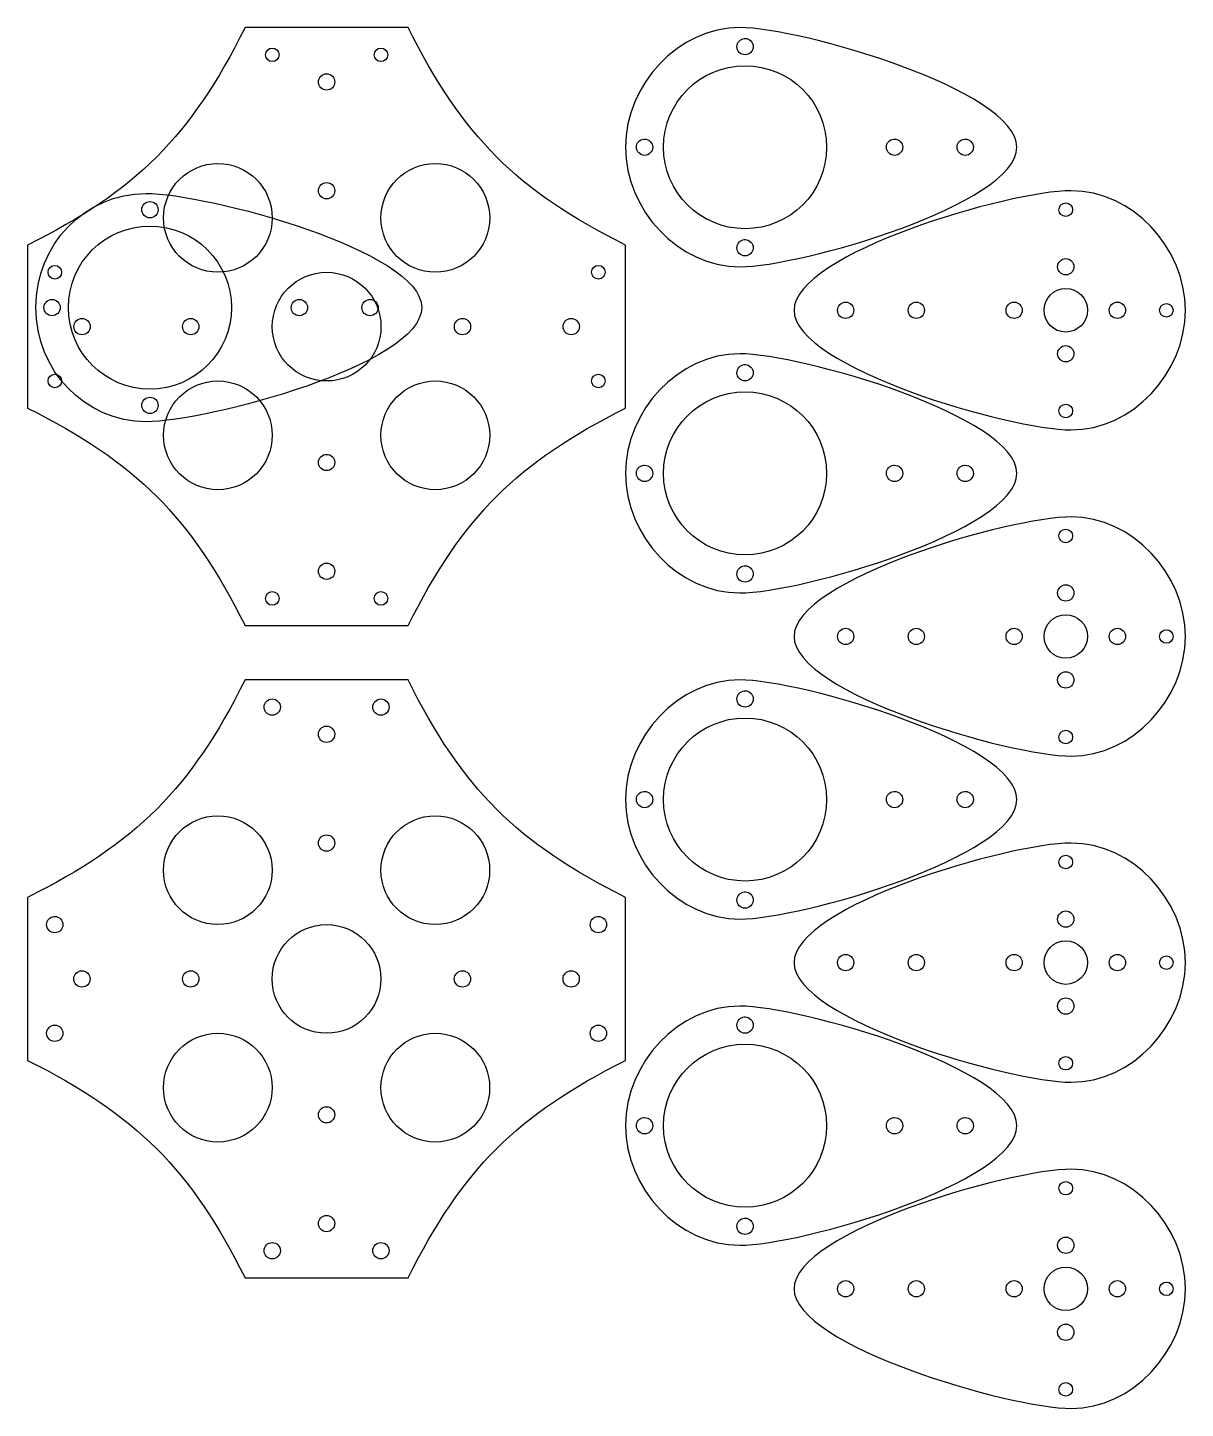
# Model space of a CAD drawing. Extents: x 10 to 223, y 96 to 350.
import ezdxf

# ---------------------------------------------------------------- set-up
doc = ezdxf.new("R2010")
doc.units = 0
doc.layers.add('Cut', color=7, linetype='CONTINUOUS')
doc.layers.add('Templates', color=7, linetype='CONTINUOUS')

msp = doc.modelspace()

# ---------------------------------------------------------------- linework, layer by layer
at = {"layer": 'Cut', "color": 7}
for points in [[(80.003749, 349.999991), (49.999999, 349.999991), (49.999999, 349.999991)], [(140.999097, 349.999991), (140.999097, 349.999991)], [(141.845764, 347.997963), (141.845764, 347.997963)], [(55.000624, 346.24288), (55.000624, 346.24288)], [(75.003124, 346.24288), (75.003124, 346.24288)], [(141.995694, 342.997353), (141.995694, 342.997353)], [(65.001874, 341.498047), (65.001874, 341.498047)], [(123.351389, 329.494797), (123.351389, 329.494797)], [(169.344792, 329.494797), (169.344792, 329.494797)], [(182.344653, 329.494797), (182.344653, 329.494797)], [(45.008193, 324.996851), (45.008193, 324.996851)], [(85.004374, 324.996851), (85.004374, 324.996851)], [(65.001874, 321.495545), (65.001874, 321.495545)], [(201.006597, 317.738464), (201.006597, 317.738464)], [(202.003194, 319.996241), (202.003194, 319.996241)], [(10.003818, 309.99499), (10.003818, 280.000045)], [(119.999929, 280.000045), (119.999929, 309.99499)], [(141.845764, 311.000408), (141.845764, 311.000408)], [(200.997792, 307.499075), (200.997792, 307.499075)], [(15.004443, 306.246712), (15.004443, 306.246712)], [(65.001874, 304.994351), (65.001874, 304.994351)], [(115.008124, 306.246712), (115.008124, 306.246712)], [(200.997792, 302.004575), (200.997792, 302.004575)], [(160.498903, 299.499853), (160.498903, 299.499853)], [(173.498764, 299.499853), (173.498764, 299.499853)], [(191.49925, 299.499853), (191.49925, 299.499853)], [(210.496334, 299.499853), (210.496334, 299.499853)], [(219.509806, 299.235269), (219.509806, 299.235269)], [(20.005068, 296.501212), (20.005068, 296.501212)], [(40.007568, 296.501212), (40.007568, 296.501212)], [(90.004999, 296.501212), (90.004999, 296.501212)], [(110.007499, 296.501212), (110.007499, 296.501212)], [(140.999097, 289.999991), (140.999097, 289.999991)], [(200.997792, 291.500631), (200.997792, 291.500631)], [(141.845764, 287.997963), (141.845764, 287.997963)], [(15.004443, 286.244212), (15.004443, 286.244212)], [(45.008193, 285.000656), (45.008193, 285.000656)], [(85.004374, 285.000656), (85.004374, 285.000656)], [(115.008124, 286.244212), (115.008124, 286.244212)], [(141.995694, 282.997352), (141.995694, 282.997352)], [(201.006597, 280.732075), (201.006597, 280.732075)], [(65.001874, 271.498102), (65.001874, 271.498102)], [(123.351389, 269.494797), (123.351389, 269.494797)], [(169.344792, 269.494797), (169.344792, 269.494797)], [(182.344653, 269.494797), (182.344653, 269.494797)], [(202.003194, 259.996241), (202.003194, 259.996241)], [(201.006597, 257.738464), (201.006597, 257.738464)], [(65.001874, 251.495602), (65.001874, 251.495602)], [(141.845764, 251.000408), (141.845764, 251.000408)], [(200.997792, 247.499074), (200.997792, 247.499074)], [(55.000624, 246.248047), (55.000624, 246.248047)], [(75.003124, 246.248047), (75.003124, 246.248047)], [(200.997792, 242.004575), (200.997792, 242.004575)], [(49.999999, 239.995047), (80.003749, 239.995047)], [(160.498903, 239.499852), (160.498903, 239.499852)], [(173.498764, 239.499852), (173.498764, 239.499852)], [(191.49925, 239.499852), (191.49925, 239.499852)], [(210.496334, 239.499852), (210.496334, 239.499852)], [(219.509806, 239.235269), (219.509806, 239.235269)], [(200.997792, 231.50063), (200.997792, 231.50063)], [(79.995, 229.999992), (50.000069, 229.999992), (50.000069, 229.999992)], [(140.999097, 229.999992), (140.999097, 229.999992)], [(54.991875, 226.498658), (54.991875, 226.498658)], [(74.994375, 226.498658), (74.994375, 226.498658)], [(141.845764, 227.997964), (141.845764, 227.997964)], [(64.993125, 221.498047), (64.993125, 221.498047)], [(141.995694, 222.997353), (141.995694, 222.997353)], [(201.006597, 220.732075), (201.006597, 220.732075)], [(123.351389, 209.494797), (123.351389, 209.494797)], [(169.344792, 209.494797), (169.344792, 209.494797)], [(182.344653, 209.494797), (182.344653, 209.494797)], [(44.999444, 204.996852), (44.999444, 204.996852)], [(84.995625, 204.996852), (84.995625, 204.996852)], [(64.993125, 201.495547), (64.993125, 201.495547)], [(202.003194, 199.996242), (202.003194, 199.996242)], [(201.006597, 197.738464), (201.006597, 197.738464)], [(141.845764, 191.000408), (141.845764, 191.000408)], [(9.995069, 189.994992), (9.995069, 160.000047)], [(120, 160.000047), (120, 189.994992)], [(14.845764, 186.493658), (14.845764, 186.493658)], [(114.840625, 186.493658), (114.840625, 186.493658)], [(200.997792, 187.499075), (200.997792, 187.499075)], [(64.993125, 184.994352), (64.993125, 184.994352)], [(200.997792, 182.004575), (200.997792, 182.004575)], [(160.498903, 179.499853), (160.498903, 179.499853)], [(173.498764, 179.499853), (173.498764, 179.499853)], [(191.49925, 179.499853), (191.49925, 179.499853)], [(210.496334, 179.499853), (210.496334, 179.499853)], [(219.509806, 179.235269), (219.509806, 179.235269)], [(19.996319, 176.501213), (19.996319, 176.501213)], [(39.998819, 176.501213), (39.998819, 176.501213)], [(89.99625, 176.501213), (89.99625, 176.501213)], [(109.99875, 176.501213), (109.99875, 176.501213)], [(200.997792, 171.500631), (200.997792, 171.500631)], [(140.999097, 169.99999), (140.999097, 169.99999)], [(141.845764, 167.997962), (141.845764, 167.997962)], [(14.995694, 166.499992), (14.995694, 166.499992)], [(114.999375, 166.499992), (114.999375, 166.499992)], [(44.999444, 165.000658), (44.999444, 165.000658)], [(84.995625, 165.000658), (84.995625, 165.000658)], [(141.995694, 162.997351), (141.995694, 162.997351)], [(201.006597, 160.732075), (201.006597, 160.732075)], [(64.993125, 151.498102), (64.993125, 151.498102)], [(123.351389, 149.494796), (123.351389, 149.494796)], [(169.344792, 149.494796), (169.344792, 149.494796)], [(182.344653, 149.494796), (182.344653, 149.494796)], [(202.003194, 139.99624), (202.003194, 139.99624)], [(201.006597, 137.738462), (201.006597, 137.738462)], [(64.993125, 131.495602), (64.993125, 131.495602)], [(141.845764, 131.000407), (141.845764, 131.000407)], [(200.997792, 127.499073), (200.997792, 127.499073)], [(54.991875, 126.494992), (54.991875, 126.494992)], [(74.994375, 126.494992), (74.994375, 126.494992)], [(200.997792, 122.004574), (200.997792, 122.004574)], [(50.000069, 119.995047), (79.995, 119.995047)], [(160.498903, 119.499851), (160.498903, 119.499851)], [(173.498764, 119.499851), (173.498764, 119.499851)], [(191.49925, 119.499851), (191.49925, 119.499851)], [(210.496334, 119.499851), (210.496334, 119.499851)], [(219.509806, 119.235268), (219.509806, 119.235268)], [(200.997792, 111.500629), (200.997792, 111.500629)], [(201.006597, 100.732074), (201.006597, 100.732074)]]:
    msp.add_lwpolyline(points, dxfattribs=at)
for points in [[(49.999999, 349.999991), (40.000007, 329.999947), (30.003821, 319.99497), (10.003818, 309.99499)], [(119.999929, 309.99499), (99.999899, 319.994942), (90.003746, 329.999975), (80.003749, 349.999991)], [(140.999097, 349.999991), (129.795572, 349.999991), (120, 339.593075), (120, 327.995463)], [(140.496389, 346.498686), (140.496389, 347.275333), (141.089377, 347.921171), (141.845764, 347.997963)], [(192.001944, 327.995463), (192.001944, 338.495485), (152.202625, 349.999991), (140.999097, 349.999991)], [(141.845764, 347.997963), (141.896189, 348.003043), (141.943918, 347.997963), (141.995694, 347.997963)], [(141.995694, 347.997963), (142.824118, 347.997963), (143.495, 347.327121), (143.495, 346.498686)], [(53.757082, 344.999352), (53.757082, 345.689696), (54.310269, 346.24288), (55.000624, 346.24288)], [(55.000624, 346.24288), (55.690979, 346.24288), (56.252985, 345.689696), (56.252985, 344.999352)], [(73.750763, 344.999352), (73.750763, 345.689696), (74.312769, 346.24288), (75.003124, 346.24288)], [(75.003124, 346.24288), (75.693479, 346.24288), (76.255485, 345.689696), (76.255485, 344.999352)], [(141.995694, 344.999352), (141.167265, 344.999352), (140.496389, 345.670251), (140.496389, 346.498686)], [(143.495, 346.498686), (143.495, 345.670251), (142.824118, 344.999352), (141.995694, 344.999352)], [(55.000624, 343.746991), (54.310269, 343.746991), (53.757082, 344.309009), (53.757082, 344.999352)], [(56.252985, 344.999352), (56.252985, 344.309009), (55.690979, 343.746991), (55.000624, 343.746991)], [(75.003124, 343.746991), (74.312769, 343.746991), (73.750763, 344.309009), (73.750763, 344.999352)], [(76.255485, 344.999352), (76.255485, 344.309009), (75.693479, 343.746991), (75.003124, 343.746991)], [(126.993819, 327.995463), (126.993819, 336.279673), (133.711422, 342.997353), (141.995694, 342.997353)], [(141.995694, 342.997353), (150.279967, 342.997353), (156.997569, 336.279673), (156.997569, 327.995463)], [(63.502568, 339.998713), (63.502568, 340.827148), (64.173447, 341.498047), (65.001874, 341.498047)], [(65.001874, 341.498047), (65.8303, 341.498047), (66.501179, 340.827148), (66.501179, 339.998713)], [(65.001874, 338.499436), (64.173447, 338.499436), (63.502568, 339.170306), (63.502568, 339.998713)], [(66.501179, 339.998713), (66.501179, 339.170306), (65.8303, 338.499436), (65.001874, 338.499436)], [(120, 327.995463), (120, 316.396469), (129.795572, 305.999797), (140.999097, 305.999797)], [(122.002014, 327.995463), (122.002014, 328.772139), (122.595002, 329.417976), (123.351389, 329.494797)], [(123.501319, 326.496186), (122.67289, 326.496186), (122.002014, 327.167057), (122.002014, 327.995463)], [(123.351389, 329.494797), (123.401814, 329.499877), (123.449543, 329.494797), (123.501319, 329.494797)], [(123.501319, 329.494797), (124.329743, 329.494797), (125.000625, 328.823927), (125.000625, 327.995463)], [(125.000625, 327.995463), (125.000625, 327.167057), (124.329743, 326.496186), (123.501319, 326.496186)], [(141.995694, 313.002408), (133.711422, 313.002408), (126.993819, 319.711169), (126.993819, 327.995463)], [(140.999097, 305.999797), (152.202625, 305.999797), (192.001944, 317.49547), (192.001944, 327.995463)], [(156.997569, 327.995463), (156.997569, 319.711169), (150.279967, 313.002408), (141.995694, 313.002408)], [(167.995417, 327.995463), (167.995417, 328.772111), (168.588408, 329.417976), (169.344792, 329.494797)], [(169.494722, 326.496186), (168.666296, 326.496186), (167.995417, 327.167057), (167.995417, 327.995463)], [(169.344792, 329.494797), (169.395216, 329.499877), (169.442946, 329.494797), (169.494722, 329.494797)], [(169.494722, 329.494797), (170.323152, 329.494797), (170.994028, 328.823899), (170.994028, 327.995463)], [(170.994028, 327.995463), (170.994028, 327.167057), (170.323152, 326.496186), (169.494722, 326.496186)], [(180.995278, 327.995463), (180.995278, 328.772111), (181.588269, 329.417976), (182.344653, 329.494797)], [(182.494583, 326.496186), (181.666157, 326.496186), (180.995278, 327.167057), (180.995278, 327.995463)], [(182.344653, 329.494797), (182.395077, 329.499877), (182.442807, 329.494797), (182.494583, 329.494797)], [(182.494583, 329.494797), (183.323013, 329.494797), (183.993889, 328.823899), (183.993889, 327.995463)], [(183.993889, 327.995463), (183.993889, 327.167057), (183.323013, 326.496186), (182.494583, 326.496186)], [(35.006943, 314.995601), (35.006943, 320.518436), (39.485347, 324.996851), (45.008193, 324.996851)], [(45.008193, 324.996851), (50.531039, 324.996851), (55.000624, 320.518436), (55.000624, 314.995601)], [(75.003124, 314.995601), (75.003124, 320.518436), (79.481528, 324.996851), (85.004374, 324.996851)], [(85.004374, 324.996851), (90.52722, 324.996851), (95.005624, 320.518436), (95.005624, 314.995601)], [(63.502568, 319.996212), (63.502568, 320.824647), (64.173447, 321.495545), (65.001874, 321.495545)], [(65.001874, 321.495545), (65.8303, 321.495545), (66.501179, 320.824647), (66.501179, 319.996212)], [(65.001874, 318.496934), (64.173447, 318.496934), (63.502568, 319.167805), (63.502568, 319.996212)], [(66.501179, 319.996212), (66.501179, 319.167805), (65.8303, 318.496934), (65.001874, 318.496934)], [(202.003194, 319.996241), (190.799666, 319.996241), (151.000347, 308.50054), (151.000347, 298.000547)], [(199.745417, 316.494908), (199.745417, 317.184631), (200.316936, 317.738464), (201.006597, 317.738464)], [(201.006597, 317.738464), (201.696258, 317.738464), (202.250139, 317.184631), (202.250139, 316.494908)], [(223.002292, 298.000547), (223.002292, 309.598131), (213.20672, 319.996241), (202.003194, 319.996241)], [(45.008193, 304.994351), (39.485347, 304.994351), (35.006943, 309.472766), (35.006943, 314.995601)], [(55.000624, 314.995601), (55.000624, 309.472766), (50.531039, 304.994351), (45.008193, 304.994351)], [(85.004374, 304.994351), (79.481528, 304.994351), (75.003124, 309.472766), (75.003124, 314.995601)], [(95.005624, 314.995601), (95.005624, 309.472766), (90.52722, 304.994351), (85.004374, 304.994351)], [(201.006597, 315.25138), (200.316936, 315.25138), (199.745417, 315.805241), (199.745417, 316.494908)], [(202.250139, 316.494908), (202.250139, 315.805241), (201.696258, 315.25138), (201.006597, 315.25138)], [(140.496389, 309.501103), (140.496389, 310.277778), (141.089377, 310.923587), (141.845764, 311.000408)], [(141.845764, 311.000408), (141.896189, 311.005488), (141.943918, 311.000408), (141.995694, 311.000408)], [(141.995694, 311.000408), (142.824118, 311.000408), (143.495, 310.329566), (143.495, 309.501103)], [(141.995694, 308.001797), (141.167265, 308.001797), (140.496389, 308.672696), (140.496389, 309.501103)], [(143.495, 309.501103), (143.495, 308.672696), (142.824118, 308.001797), (141.995694, 308.001797)], [(199.498486, 305.999797), (199.498486, 306.828204), (200.169365, 307.499075), (200.997792, 307.499075)], [(200.997792, 307.499075), (201.826219, 307.499075), (202.497097, 306.828204), (202.497097, 305.999797)], [(13.752082, 304.994351), (13.752082, 305.684695), (14.314087, 306.246712), (15.004443, 306.246712)], [(15.004443, 303.750823), (14.314087, 303.750823), (13.752082, 304.304007), (13.752082, 304.994351)], [(15.004443, 306.246712), (15.694799, 306.246712), (16.256804, 305.684695), (16.256804, 304.994351)], [(16.256804, 304.994351), (16.256804, 304.304007), (15.694799, 303.750823), (15.004443, 303.750823)], [(55.000624, 294.993101), (55.000624, 300.515936), (59.479028, 304.994351), (65.001874, 304.994351)], [(65.001874, 304.994351), (70.52472, 304.994351), (75.003124, 300.515936), (75.003124, 294.993101)], [(113.755763, 304.994351), (113.755763, 305.684695), (114.317769, 306.246712), (115.008124, 306.246712)], [(115.008124, 303.750823), (114.317769, 303.750823), (113.755763, 304.304007), (113.755763, 304.994351)], [(115.008124, 306.246712), (115.698479, 306.246712), (116.251665, 305.684695), (116.251665, 304.994351)], [(116.251665, 304.994351), (116.251665, 304.304007), (115.698479, 303.750823), (115.008124, 303.750823)], [(200.997792, 304.500463), (200.169365, 304.500463), (199.498486, 305.171334), (199.498486, 305.999797)], [(202.497097, 305.999797), (202.497097, 305.171334), (201.826219, 304.500463), (200.997792, 304.500463)], [(196.993764, 298.000547), (196.993764, 300.20967), (198.788652, 302.004575), (200.997792, 302.004575)], [(200.997792, 302.004575), (203.206931, 302.004575), (204.993, 300.20967), (204.993, 298.000547)], [(151.000347, 298.000547), (151.000347, 287.500526), (190.799666, 275.996019), (202.003194, 275.996019)], [(158.999597, 298.000547), (158.999597, 298.828954), (159.670474, 299.499853), (160.498903, 299.499853)], [(160.498903, 296.501241), (159.670474, 296.501241), (158.999597, 297.172112), (158.999597, 298.000547)], [(160.498903, 299.499853), (161.32733, 299.499853), (161.998209, 298.828954), (161.998209, 298.000547)], [(161.998209, 298.000547), (161.998209, 297.172112), (161.32733, 296.501241), (160.498903, 296.501241)], [(171.999459, 298.000547), (171.999459, 298.828954), (172.670335, 299.499853), (173.498764, 299.499853)], [(173.498764, 296.501241), (172.670335, 296.501241), (171.999459, 297.172112), (171.999459, 298.000547)], [(173.498764, 299.499853), (174.327191, 299.499853), (174.99807, 298.828954), (174.99807, 298.000547)], [(174.99807, 298.000547), (174.99807, 297.172112), (174.327191, 296.501241), (173.498764, 296.501241)], [(189.999945, 298.000547), (189.999945, 298.828954), (190.670824, 299.499853), (191.49925, 299.499853)], [(191.49925, 296.501241), (190.670824, 296.501241), (189.999945, 297.172112), (189.999945, 298.000547)], [(191.49925, 299.499853), (192.327677, 299.499853), (192.998556, 298.828954), (192.998556, 298.000547)], [(192.998556, 298.000547), (192.998556, 297.172112), (192.327677, 296.501241), (191.49925, 296.501241)], [(200.997792, 293.996519), (198.788652, 293.996519), (196.993764, 295.79134), (196.993764, 298.000547)], [(204.993, 298.000547), (204.993, 295.79134), (203.206931, 293.996519), (200.997792, 293.996519)], [(202.003194, 275.996019), (213.20672, 275.996019), (223.002292, 286.401524), (223.002292, 298.000547)], [(208.997028, 298.000547), (208.997028, 298.828954), (209.667907, 299.499853), (210.496334, 299.499853)], [(210.496334, 296.501241), (209.667907, 296.501241), (208.997028, 297.172112), (208.997028, 298.000547)], [(210.496334, 299.499853), (211.32476, 299.499853), (211.995639, 298.828954), (211.995639, 298.000547)], [(211.995639, 298.000547), (211.995639, 297.172112), (211.32476, 296.501241), (210.496334, 296.501241)], [(218.248625, 297.991742), (218.248625, 298.68138), (218.820145, 299.235269), (219.509806, 299.235269)], [(219.509806, 296.748186), (218.820145, 296.748186), (218.248625, 297.302019), (218.248625, 297.991742)], [(219.509806, 299.235269), (220.199467, 299.235269), (220.753347, 298.68138), (220.753347, 297.991742)], [(220.753347, 297.991742), (220.753347, 297.302019), (220.199467, 296.748186), (219.509806, 296.748186)], [(18.505763, 294.993101), (18.505763, 295.821536), (19.176641, 296.501212), (20.005068, 296.501212)], [(20.005068, 293.493795), (19.176641, 293.493795), (18.505763, 294.164666), (18.505763, 294.993101)], [(20.005068, 296.501212), (20.833495, 296.501212), (21.504374, 295.821536), (21.504374, 294.993101)], [(21.504374, 294.993101), (21.504374, 294.164666), (20.833495, 293.493795), (20.005068, 293.493795)], [(38.499443, 294.993101), (38.499443, 295.821536), (39.179142, 296.501212), (40.007568, 296.501212)], [(40.007568, 293.493795), (39.179142, 293.493795), (38.499443, 294.164666), (38.499443, 294.993101)], [(40.007568, 296.501212), (40.835995, 296.501212), (41.506874, 295.821536), (41.506874, 294.993101)], [(41.506874, 294.993101), (41.506874, 294.164666), (40.835995, 293.493795), (40.007568, 293.493795)], [(65.001874, 285.000656), (59.479028, 285.000656), (55.000624, 289.470266), (55.000624, 294.993101)], [(75.003124, 294.993101), (75.003124, 289.470266), (70.52472, 285.000656), (65.001874, 285.000656)], [(88.505693, 294.993101), (88.505693, 295.821536), (89.176572, 296.501212), (90.004999, 296.501212)], [(90.004999, 293.493795), (89.176572, 293.493795), (88.505693, 294.164666), (88.505693, 294.993101)], [(90.004999, 296.501212), (90.833425, 296.501212), (91.504304, 295.821536), (91.504304, 294.993101)], [(91.504304, 294.993101), (91.504304, 294.164666), (90.833425, 293.493795), (90.004999, 293.493795)], [(108.508193, 294.993101), (108.508193, 295.821536), (109.179072, 296.501212), (110.007499, 296.501212)], [(110.007499, 293.493795), (109.179072, 293.493795), (108.508193, 294.164666), (108.508193, 294.993101)], [(110.007499, 296.501212), (110.835925, 296.501212), (111.506804, 295.821536), (111.506804, 294.993101)], [(111.506804, 294.993101), (111.506804, 294.164666), (110.835925, 293.493795), (110.007499, 293.493795)], [(140.999097, 289.999991), (129.795572, 289.999991), (120, 279.593075), (120, 267.995463)], [(192.001944, 267.995463), (192.001944, 278.495485), (152.202625, 289.999991), (140.999097, 289.999991)], [(199.498486, 290.001297), (199.498486, 290.82976), (200.169365, 291.500631), (200.997792, 291.500631)], [(200.997792, 288.502019), (200.169365, 288.502019), (199.498486, 289.17289), (199.498486, 290.001297)], [(200.997792, 291.500631), (201.826219, 291.500631), (202.497097, 290.82976), (202.497097, 290.001297)], [(202.497097, 290.001297), (202.497097, 289.17289), (201.826219, 288.502019), (200.997792, 288.502019)], [(140.496389, 286.498686), (140.496389, 287.275333), (141.089377, 287.921171), (141.845764, 287.997963)], [(141.845764, 287.997963), (141.896189, 288.003043), (141.943918, 287.997963), (141.995694, 287.997963)], [(141.995694, 287.997963), (142.824118, 287.997963), (143.495, 287.327121), (143.495, 286.498686)], [(13.752082, 285.000656), (13.752082, 285.691028), (14.314087, 286.244212), (15.004443, 286.244212)], [(15.004443, 283.748323), (14.314087, 283.748323), (13.752082, 284.310312), (13.752082, 285.000656)], [(15.004443, 286.244212), (15.694799, 286.244212), (16.256804, 285.691028), (16.256804, 285.000656)], [(16.256804, 285.000656), (16.256804, 284.310312), (15.694799, 283.748323), (15.004443, 283.748323)], [(35.006943, 274.999436), (35.006943, 280.522269), (39.485347, 285.000656), (45.008193, 285.000656)], [(45.008193, 285.000656), (50.531039, 285.000656), (55.000624, 280.522269), (55.000624, 274.999436)], [(75.003124, 274.999436), (75.003124, 280.522269), (79.481528, 285.000656), (85.004374, 285.000656)], [(85.004374, 285.000656), (90.52722, 285.000656), (95.005624, 280.522269), (95.005624, 274.999436)], [(113.755763, 285.000656), (113.755763, 285.691028), (114.317769, 286.244212), (115.008124, 286.244212)], [(115.008124, 283.748323), (114.317769, 283.748323), (113.755763, 284.310312), (113.755763, 285.000656)], [(115.008124, 286.244212), (115.698479, 286.244212), (116.251665, 285.691028), (116.251665, 285.000656)], [(116.251665, 285.000656), (116.251665, 284.310312), (115.698479, 283.748323), (115.008124, 283.748323)], [(141.995694, 284.999352), (141.167265, 284.999352), (140.496389, 285.670251), (140.496389, 286.498686)], [(143.495, 286.498686), (143.495, 285.670251), (142.824118, 284.999352), (141.995694, 284.999352)], [(126.993819, 267.995463), (126.993819, 276.279673), (133.711422, 282.997352), (141.995694, 282.997352)], [(141.995694, 282.997352), (150.279967, 282.997352), (156.997569, 276.279673), (156.997569, 267.995463)], [(10.003818, 280.000045), (30.003809, 270.000066), (39.999965, 259.995035), (49.999999, 239.995047)], [(80.003749, 239.995047), (90.003729, 259.995063), (99.999924, 270.00001), (119.999929, 280.000045)], [(199.745417, 279.488519), (199.745417, 280.178242), (200.316936, 280.732075), (201.006597, 280.732075)], [(201.006597, 278.244991), (200.316936, 278.244991), (199.745417, 278.798881), (199.745417, 279.488519)], [(201.006597, 280.732075), (201.696258, 280.732075), (202.250139, 280.178242), (202.250139, 279.488519)], [(202.250139, 279.488519), (202.250139, 278.798881), (201.696258, 278.244991), (201.006597, 278.244991)], [(45.008193, 264.998158), (39.485347, 264.998158), (35.006943, 269.476572), (35.006943, 274.999436)], [(55.000624, 274.999436), (55.000624, 269.476572), (50.531039, 264.998158), (45.008193, 264.998158)], [(85.004374, 264.998158), (79.481528, 264.998158), (75.003124, 269.476572), (75.003124, 274.999436)], [(95.005624, 274.999436), (95.005624, 269.476572), (90.52722, 264.998158), (85.004374, 264.998158)], [(63.502568, 269.998796), (63.502568, 270.827232), (64.173447, 271.498102), (65.001874, 271.498102)], [(65.001874, 268.499491), (64.173447, 268.499491), (63.502568, 269.170361), (63.502568, 269.998796)], [(65.001874, 271.498102), (65.8303, 271.498102), (66.501179, 270.827232), (66.501179, 269.998796)], [(66.501179, 269.998796), (66.501179, 269.170361), (65.8303, 268.499491), (65.001874, 268.499491)], [(122.002014, 267.995463), (122.002014, 268.772139), (122.595002, 269.417976), (123.351389, 269.494797)], [(123.351389, 269.494797), (123.401814, 269.499877), (123.449543, 269.494797), (123.501319, 269.494797)], [(123.501319, 269.494797), (124.329743, 269.494797), (125.000625, 268.823927), (125.000625, 267.995463)], [(167.995417, 267.995463), (167.995417, 268.772111), (168.588408, 269.417976), (169.344792, 269.494797)], [(169.344792, 269.494797), (169.395216, 269.499877), (169.442946, 269.494797), (169.494722, 269.494797)], [(169.494722, 269.494797), (170.323152, 269.494797), (170.994028, 268.823898), (170.994028, 267.995463)], [(180.995278, 267.995463), (180.995278, 268.772111), (181.588269, 269.417976), (182.344653, 269.494797)], [(182.344653, 269.494797), (182.395077, 269.499877), (182.442807, 269.494797), (182.494583, 269.494797)], [(182.494583, 269.494797), (183.323013, 269.494797), (183.993889, 268.823898), (183.993889, 267.995463)], [(120, 267.995463), (120, 256.396469), (129.795572, 245.999797), (140.999097, 245.999797)], [(123.501319, 266.496186), (122.67289, 266.496186), (122.002014, 267.167056), (122.002014, 267.995463)], [(125.000625, 267.995463), (125.000625, 267.167056), (124.329743, 266.496186), (123.501319, 266.496186)], [(141.995694, 253.002408), (133.711422, 253.002408), (126.993819, 259.711169), (126.993819, 267.995463)], [(140.999097, 245.999797), (152.202625, 245.999797), (192.001944, 257.49547), (192.001944, 267.995463)], [(156.997569, 267.995463), (156.997569, 259.711169), (150.279967, 253.002408), (141.995694, 253.002408)], [(169.494722, 266.496186), (168.666296, 266.496186), (167.995417, 267.167056), (167.995417, 267.995463)], [(170.994028, 267.995463), (170.994028, 267.167056), (170.323152, 266.496186), (169.494722, 266.496186)], [(182.494583, 266.496186), (181.666157, 266.496186), (180.995278, 267.167056), (180.995278, 267.995463)], [(183.993889, 267.995463), (183.993889, 267.167056), (183.323013, 266.496186), (182.494583, 266.496186)], [(202.003194, 259.996241), (190.799666, 259.996241), (151.000347, 248.50054), (151.000347, 238.000547)], [(223.002292, 238.000547), (223.002292, 249.59813), (213.20672, 259.996241), (202.003194, 259.996241)], [(199.745417, 256.494908), (199.745417, 257.184631), (200.316936, 257.738464), (201.006597, 257.738464)], [(201.006597, 257.738464), (201.696258, 257.738464), (202.250139, 257.184631), (202.250139, 256.494908)], [(201.006597, 255.25138), (200.316936, 255.25138), (199.745417, 255.805241), (199.745417, 256.494908)], [(202.250139, 256.494908), (202.250139, 255.805241), (201.696258, 255.25138), (201.006597, 255.25138)], [(63.502568, 249.996297), (63.502568, 250.824732), (64.173447, 251.495602), (65.001874, 251.495602)], [(65.001874, 251.495602), (65.8303, 251.495602), (66.501179, 250.824732), (66.501179, 249.996297)], [(65.001874, 248.496991), (64.173447, 248.496991), (63.502568, 249.167862), (63.502568, 249.996297)], [(66.501179, 249.996297), (66.501179, 249.167862), (65.8303, 248.496991), (65.001874, 248.496991)], [(140.496389, 249.501102), (140.496389, 250.277778), (141.089377, 250.923587), (141.845764, 251.000408)], [(141.995694, 248.001797), (141.167265, 248.001797), (140.496389, 248.672696), (140.496389, 249.501102)], [(141.845764, 251.000408), (141.896189, 251.005488), (141.943918, 251.000408), (141.995694, 251.000408)], [(141.995694, 251.000408), (142.824118, 251.000408), (143.495, 250.329566), (143.495, 249.501102)], [(143.495, 249.501102), (143.495, 248.672696), (142.824118, 248.001797), (141.995694, 248.001797)], [(199.498486, 245.999797), (199.498486, 246.828204), (200.169365, 247.499074), (200.997792, 247.499074)], [(200.997792, 247.499074), (201.826219, 247.499074), (202.497097, 246.828204), (202.497097, 245.999797)], [(53.757082, 244.995658), (53.757082, 245.68603), (54.310269, 246.248047), (55.000624, 246.248047)], [(55.000624, 243.743325), (54.310269, 243.743325), (53.757082, 244.305314), (53.757082, 244.995658)], [(55.000624, 246.248047), (55.690979, 246.248047), (56.252985, 245.68603), (56.252985, 244.995658)], [(56.252985, 244.995658), (56.252985, 244.305314), (55.690979, 243.743325), (55.000624, 243.743325)], [(73.750763, 244.995658), (73.750763, 245.68603), (74.312769, 246.248047), (75.003124, 246.248047)], [(75.003124, 243.743325), (74.312769, 243.743325), (73.750763, 244.305314), (73.750763, 244.995658)], [(75.003124, 246.248047), (75.693479, 246.248047), (76.255485, 245.68603), (76.255485, 244.995658)], [(76.255485, 244.995658), (76.255485, 244.305314), (75.693479, 243.743325), (75.003124, 243.743325)], [(200.997792, 244.500463), (200.169365, 244.500463), (199.498486, 245.171334), (199.498486, 245.999797)], [(202.497097, 245.999797), (202.497097, 245.171334), (201.826219, 244.500463), (200.997792, 244.500463)], [(196.993764, 238.000547), (196.993764, 240.20967), (198.788652, 242.004575), (200.997792, 242.004575)], [(200.997792, 242.004575), (203.206931, 242.004575), (204.993, 240.20967), (204.993, 238.000547)], [(158.999597, 238.000547), (158.999597, 238.828954), (159.670474, 239.499852), (160.498903, 239.499852)], [(160.498903, 239.499852), (161.32733, 239.499852), (161.998209, 238.828954), (161.998209, 238.000547)], [(171.999459, 238.000547), (171.999459, 238.828954), (172.670335, 239.499852), (173.498764, 239.499852)], [(173.498764, 239.499852), (174.327191, 239.499852), (174.99807, 238.828954), (174.99807, 238.000547)], [(189.999945, 238.000547), (189.999945, 238.828954), (190.670824, 239.499852), (191.49925, 239.499852)], [(191.49925, 239.499852), (192.327677, 239.499852), (192.998556, 238.828954), (192.998556, 238.000547)], [(208.997028, 238.000547), (208.997028, 238.828954), (209.667907, 239.499852), (210.496334, 239.499852)], [(210.496334, 239.499852), (211.32476, 239.499852), (211.995639, 238.828954), (211.995639, 238.000547)], [(218.248625, 237.991742), (218.248625, 238.68138), (218.820145, 239.235269), (219.509806, 239.235269)], [(219.509806, 239.235269), (220.199467, 239.235269), (220.753347, 238.68138), (220.753347, 237.991742)], [(151.000347, 238.000547), (151.000347, 227.500526), (190.799666, 215.996019), (202.003194, 215.996019)], [(160.498903, 236.501241), (159.670474, 236.501241), (158.999597, 237.172112), (158.999597, 238.000547)], [(161.998209, 238.000547), (161.998209, 237.172112), (161.32733, 236.501241), (160.498903, 236.501241)], [(173.498764, 236.501241), (172.670335, 236.501241), (171.999459, 237.172112), (171.999459, 238.000547)], [(174.99807, 238.000547), (174.99807, 237.172112), (174.327191, 236.501241), (173.498764, 236.501241)], [(191.49925, 236.501241), (190.670824, 236.501241), (189.999945, 237.172112), (189.999945, 238.000547)], [(192.998556, 238.000547), (192.998556, 237.172112), (192.327677, 236.501241), (191.49925, 236.501241)], [(200.997792, 233.996519), (198.788652, 233.996519), (196.993764, 235.79134), (196.993764, 238.000547)], [(204.993, 238.000547), (204.993, 235.79134), (203.206931, 233.996519), (200.997792, 233.996519)], [(202.003194, 215.996019), (213.20672, 215.996019), (223.002292, 226.401524), (223.002292, 238.000547)], [(210.496334, 236.501241), (209.667907, 236.501241), (208.997028, 237.172112), (208.997028, 238.000547)], [(211.995639, 238.000547), (211.995639, 237.172112), (211.32476, 236.501241), (210.496334, 236.501241)], [(219.509806, 236.748186), (218.820145, 236.748186), (218.248625, 237.302019), (218.248625, 237.991742)], [(220.753347, 237.991742), (220.753347, 237.302019), (220.199467, 236.748186), (219.509806, 236.748186)], [(199.498486, 230.001297), (199.498486, 230.82976), (200.169365, 231.50063), (200.997792, 231.50063)], [(200.997792, 231.50063), (201.826219, 231.50063), (202.497097, 230.82976), (202.497097, 230.001297)], [(50.000069, 229.999992), (40.000078, 209.999947), (29.995074, 199.994943), (9.995069, 189.994992)], [(120, 189.994992), (99.999969, 199.994943), (89.994997, 210.000003), (79.995, 229.999992)], [(140.999097, 229.999992), (129.795572, 229.999992), (120, 219.593075), (120, 207.995464)], [(192.001944, 207.995464), (192.001944, 218.495485), (152.202625, 229.999992), (140.999097, 229.999992)], [(200.997792, 228.502019), (200.169365, 228.502019), (199.498486, 229.17289), (199.498486, 230.001297)], [(202.497097, 230.001297), (202.497097, 229.17289), (201.826219, 228.502019), (200.997792, 228.502019)], [(53.492569, 224.999352), (53.492569, 225.827788), (54.163448, 226.498658), (54.991875, 226.498658)], [(54.991875, 226.498658), (55.820302, 226.498658), (56.5, 225.827788), (56.5, 224.999352)], [(73.495069, 224.999352), (73.495069, 225.827788), (74.165948, 226.498658), (74.994375, 226.498658)], [(74.994375, 226.498658), (75.822802, 226.498658), (76.49368, 225.827788), (76.49368, 224.999352)], [(140.496389, 226.498686), (140.496389, 227.275334), (141.089377, 227.921171), (141.845764, 227.997964)], [(141.995694, 224.999352), (141.167265, 224.999352), (140.496389, 225.670251), (140.496389, 226.498686)], [(141.845764, 227.997964), (141.896189, 228.003044), (141.943918, 227.997964), (141.995694, 227.997964)], [(141.995694, 227.997964), (142.824118, 227.997964), (143.495, 227.327121), (143.495, 226.498686)], [(143.495, 226.498686), (143.495, 225.670251), (142.824118, 224.999352), (141.995694, 224.999352)], [(54.991875, 223.500047), (54.163448, 223.500047), (53.492569, 224.170917), (53.492569, 224.999352)], [(56.5, 224.999352), (56.5, 224.170917), (55.820302, 223.500047), (54.991875, 223.500047)], [(74.994375, 223.500047), (74.165948, 223.500047), (73.495069, 224.170917), (73.495069, 224.999352)], [(76.49368, 224.999352), (76.49368, 224.170917), (75.822802, 223.500047), (74.994375, 223.500047)], [(63.493819, 219.998713), (63.493819, 220.827148), (64.164698, 221.498047), (64.993125, 221.498047)], [(64.993125, 221.498047), (65.821552, 221.498047), (66.49243, 220.827148), (66.49243, 219.998713)], [(126.993819, 207.995464), (126.993819, 216.279674), (133.711422, 222.997353), (141.995694, 222.997353)], [(141.995694, 222.997353), (150.279967, 222.997353), (156.997569, 216.279674), (156.997569, 207.995464)], [(64.993125, 218.499436), (64.164698, 218.499436), (63.493819, 219.170306), (63.493819, 219.998713)], [(66.49243, 219.998713), (66.49243, 219.170306), (65.821552, 218.499436), (64.993125, 218.499436)], [(199.745417, 219.488519), (199.745417, 220.178242), (200.316936, 220.732075), (201.006597, 220.732075)], [(201.006597, 218.244991), (200.316936, 218.244991), (199.745417, 218.798881), (199.745417, 219.488519)], [(201.006597, 220.732075), (201.696258, 220.732075), (202.250139, 220.178242), (202.250139, 219.488519)], [(202.250139, 219.488519), (202.250139, 218.798881), (201.696258, 218.244991), (201.006597, 218.244991)], [(122.002014, 207.995464), (122.002014, 208.772139), (122.595002, 209.417976), (123.351389, 209.494797)], [(123.351389, 209.494797), (123.401814, 209.499877), (123.449543, 209.494797), (123.501319, 209.494797)], [(123.501319, 209.494797), (124.329743, 209.494797), (125.000625, 208.823927), (125.000625, 207.995464)], [(167.995417, 207.995464), (167.995417, 208.772111), (168.588408, 209.417976), (169.344792, 209.494797)], [(169.344792, 209.494797), (169.395216, 209.499877), (169.442946, 209.494797), (169.494722, 209.494797)], [(169.494722, 209.494797), (170.323152, 209.494797), (170.994028, 208.823899), (170.994028, 207.995464)], [(180.995278, 207.995464), (180.995278, 208.772111), (181.588269, 209.417976), (182.344653, 209.494797)], [(182.344653, 209.494797), (182.395077, 209.499877), (182.442807, 209.494797), (182.494583, 209.494797)], [(182.494583, 209.494797), (183.323013, 209.494797), (183.993889, 208.823899), (183.993889, 207.995464)], [(120, 207.995464), (120, 196.396469), (129.795572, 185.999797), (140.999097, 185.999797)], [(123.501319, 206.496186), (122.67289, 206.496186), (122.002014, 207.167057), (122.002014, 207.995464)], [(125.000625, 207.995464), (125.000625, 207.167057), (124.329743, 206.496186), (123.501319, 206.496186)], [(141.995694, 193.002408), (133.711422, 193.002408), (126.993819, 199.711169), (126.993819, 207.995464)], [(140.999097, 185.999797), (152.202625, 185.999797), (192.001944, 197.49547), (192.001944, 207.995464)], [(156.997569, 207.995464), (156.997569, 199.711169), (150.279967, 193.002408), (141.995694, 193.002408)], [(169.494722, 206.496186), (168.666296, 206.496186), (167.995417, 207.167057), (167.995417, 207.995464)], [(170.994028, 207.995464), (170.994028, 207.167057), (170.323152, 206.496186), (169.494722, 206.496186)], [(182.494583, 206.496186), (181.666157, 206.496186), (180.995278, 207.167057), (180.995278, 207.995464)], [(183.993889, 207.995464), (183.993889, 207.167057), (183.323013, 206.496186), (182.494583, 206.496186)], [(34.998194, 194.995602), (34.998194, 200.518437), (39.476598, 204.996852), (44.999444, 204.996852)], [(44.999444, 204.996852), (50.522291, 204.996852), (54.991875, 200.518437), (54.991875, 194.995602)], [(74.994375, 194.995602), (74.994375, 200.518437), (79.472779, 204.996852), (84.995625, 204.996852)], [(84.995625, 204.996852), (90.518471, 204.996852), (94.996875, 200.518437), (94.996875, 194.995602)], [(63.493819, 199.996213), (63.493819, 200.824648), (64.164698, 201.495547), (64.993125, 201.495547)], [(64.993125, 201.495547), (65.821552, 201.495547), (66.49243, 200.824648), (66.49243, 199.996213)], [(64.993125, 198.496936), (64.164698, 198.496936), (63.493819, 199.167806), (63.493819, 199.996213)], [(66.49243, 199.996213), (66.49243, 199.167806), (65.821552, 198.496936), (64.993125, 198.496936)], [(202.003194, 199.996242), (190.799666, 199.996242), (151.000347, 188.50054), (151.000347, 178.000547)], [(223.002292, 178.000547), (223.002292, 189.598131), (213.20672, 199.996242), (202.003194, 199.996242)], [(199.745417, 196.494908), (199.745417, 197.184631), (200.316936, 197.738464), (201.006597, 197.738464)], [(201.006597, 195.25138), (200.316936, 195.25138), (199.745417, 195.805242), (199.745417, 196.494908)], [(201.006597, 197.738464), (201.696258, 197.738464), (202.250139, 197.184631), (202.250139, 196.494908)], [(202.250139, 196.494908), (202.250139, 195.805242), (201.696258, 195.25138), (201.006597, 195.25138)], [(44.999444, 184.994352), (39.476598, 184.994352), (34.998194, 189.472768), (34.998194, 194.995602)], [(54.991875, 194.995602), (54.991875, 189.472768), (50.522291, 184.994352), (44.999444, 184.994352)], [(84.995625, 184.994352), (79.472779, 184.994352), (74.994375, 189.472768), (74.994375, 194.995602)], [(94.996875, 194.995602), (94.996875, 189.472768), (90.518471, 184.994352), (84.995625, 184.994352)], [(140.496389, 189.501103), (140.496389, 190.277778), (141.089377, 190.923587), (141.845764, 191.000408)], [(141.845764, 191.000408), (141.896189, 191.005488), (141.943918, 191.000408), (141.995694, 191.000408)], [(141.995694, 191.000408), (142.824118, 191.000408), (143.495, 190.329566), (143.495, 189.501103)], [(141.995694, 188.001797), (141.167265, 188.001797), (140.496389, 188.672696), (140.496389, 189.501103)], [(143.495, 189.501103), (143.495, 188.672696), (142.824118, 188.001797), (141.995694, 188.001797)], [(13.496389, 184.994352), (13.496389, 185.771), (14.08938, 186.416837), (14.845764, 186.493658)], [(14.845764, 186.493658), (14.896188, 186.498738), (14.943918, 186.493658), (14.995694, 186.493658)], [(14.995694, 186.493658), (15.824121, 186.493658), (16.495, 185.822788), (16.495, 184.994352)], [(113.500069, 184.994352), (113.500069, 185.771), (114.084241, 186.416837), (114.840625, 186.493658)], [(114.840625, 186.493658), (114.89105, 186.498738), (114.947598, 186.493658), (114.999375, 186.493658)], [(114.999375, 186.493658), (115.827802, 186.493658), (116.49868, 185.822788), (116.49868, 184.994352)], [(199.498486, 185.999797), (199.498486, 186.828204), (200.169365, 187.499075), (200.997792, 187.499075)], [(200.997792, 184.500464), (200.169365, 184.500464), (199.498486, 185.171334), (199.498486, 185.999797)], [(200.997792, 187.499075), (201.826219, 187.499075), (202.497097, 186.828204), (202.497097, 185.999797)], [(202.497097, 185.999797), (202.497097, 185.171334), (201.826219, 184.500464), (200.997792, 184.500464)], [(14.995694, 183.495047), (14.167268, 183.495047), (13.496389, 184.165917), (13.496389, 184.994352)], [(16.495, 184.994352), (16.495, 184.165917), (15.824121, 183.495047), (14.995694, 183.495047)], [(54.991875, 174.993102), (54.991875, 180.515937), (59.470279, 184.994352), (64.993125, 184.994352)], [(64.993125, 184.994352), (70.515971, 184.994352), (74.994375, 180.515937), (74.994375, 174.993102)], [(114.999375, 183.495047), (114.170948, 183.495047), (113.500069, 184.165917), (113.500069, 184.994352)], [(116.49868, 184.994352), (116.49868, 184.165917), (115.827802, 183.495047), (114.999375, 183.495047)], [(196.993764, 178.000547), (196.993764, 180.20967), (198.788652, 182.004575), (200.997792, 182.004575)], [(200.997792, 182.004575), (203.206931, 182.004575), (204.993, 180.20967), (204.993, 178.000547)], [(151.000347, 178.000547), (151.000347, 167.500526), (190.799666, 155.996019), (202.003194, 155.996019)], [(158.999597, 178.000547), (158.999597, 178.828954), (159.670474, 179.499853), (160.498903, 179.499853)], [(160.498903, 176.501242), (159.670474, 176.501242), (158.999597, 177.172112), (158.999597, 178.000547)], [(160.498903, 179.499853), (161.32733, 179.499853), (161.998209, 178.828954), (161.998209, 178.000547)], [(161.998209, 178.000547), (161.998209, 177.172112), (161.32733, 176.501242), (160.498903, 176.501242)], [(171.999459, 178.000547), (171.999459, 178.828954), (172.670335, 179.499853), (173.498764, 179.499853)], [(173.498764, 176.501242), (172.670335, 176.501242), (171.999459, 177.172112), (171.999459, 178.000547)], [(173.498764, 179.499853), (174.327191, 179.499853), (174.99807, 178.828954), (174.99807, 178.000547)], [(174.99807, 178.000547), (174.99807, 177.172112), (174.327191, 176.501242), (173.498764, 176.501242)], [(189.999945, 178.000547), (189.999945, 178.828954), (190.670824, 179.499853), (191.49925, 179.499853)], [(191.49925, 176.501242), (190.670824, 176.501242), (189.999945, 177.172112), (189.999945, 178.000547)], [(191.49925, 179.499853), (192.327677, 179.499853), (192.998556, 178.828954), (192.998556, 178.000547)], [(192.998556, 178.000547), (192.998556, 177.172112), (192.327677, 176.501242), (191.49925, 176.501242)], [(200.997792, 173.996519), (198.788652, 173.996519), (196.993764, 175.79134), (196.993764, 178.000547)], [(204.993, 178.000547), (204.993, 175.79134), (203.206931, 173.996519), (200.997792, 173.996519)], [(202.003194, 155.996019), (213.20672, 155.996019), (223.002292, 166.401524), (223.002292, 178.000547)], [(208.997028, 178.000547), (208.997028, 178.828954), (209.667907, 179.499853), (210.496334, 179.499853)], [(210.496334, 176.501242), (209.667907, 176.501242), (208.997028, 177.172112), (208.997028, 178.000547)], [(210.496334, 179.499853), (211.32476, 179.499853), (211.995639, 178.828954), (211.995639, 178.000547)], [(211.995639, 178.000547), (211.995639, 177.172112), (211.32476, 176.501242), (210.496334, 176.501242)], [(218.248625, 177.991742), (218.248625, 178.68138), (218.820145, 179.235269), (219.509806, 179.235269)], [(219.509806, 176.748186), (218.820145, 176.748186), (218.248625, 177.302019), (218.248625, 177.991742)], [(219.509806, 179.235269), (220.199467, 179.235269), (220.753347, 178.68138), (220.753347, 177.991742)], [(220.753347, 177.991742), (220.753347, 177.302019), (220.199467, 176.748186), (219.509806, 176.748186)], [(18.497014, 174.993102), (18.497014, 175.821538), (19.167893, 176.501213), (19.996319, 176.501213)], [(19.996319, 176.501213), (20.824746, 176.501213), (21.495625, 175.821538), (21.495625, 174.993102)], [(38.499514, 174.993102), (38.499514, 175.821538), (39.170393, 176.501213), (39.998819, 176.501213)], [(39.998819, 176.501213), (40.827246, 176.501213), (41.498125, 175.821538), (41.498125, 174.993102)], [(88.496944, 174.993102), (88.496944, 175.821538), (89.167823, 176.501213), (89.99625, 176.501213)], [(89.99625, 176.501213), (90.824677, 176.501213), (91.495555, 175.821538), (91.495555, 174.993102)], [(108.499444, 174.993102), (108.499444, 175.821538), (109.170323, 176.501213), (109.99875, 176.501213)], [(109.99875, 176.501213), (110.827177, 176.501213), (111.498055, 175.821538), (111.498055, 174.993102)], [(19.996319, 173.493797), (19.167893, 173.493797), (18.497014, 174.164667), (18.497014, 174.993102)], [(21.495625, 174.993102), (21.495625, 174.164667), (20.824746, 173.493797), (19.996319, 173.493797)], [(39.998819, 173.493797), (39.170393, 173.493797), (38.499514, 174.164667), (38.499514, 174.993102)], [(41.498125, 174.993102), (41.498125, 174.164667), (40.827246, 173.493797), (39.998819, 173.493797)], [(64.993125, 165.000658), (59.470279, 165.000658), (54.991875, 169.470268), (54.991875, 174.993102)], [(74.994375, 174.993102), (74.994375, 169.470268), (70.515971, 165.000658), (64.993125, 165.000658)], [(89.99625, 173.493797), (89.167823, 173.493797), (88.496944, 174.164667), (88.496944, 174.993102)], [(91.495555, 174.993102), (91.495555, 174.164667), (90.824677, 173.493797), (89.99625, 173.493797)], [(109.99875, 173.493797), (109.170323, 173.493797), (108.499444, 174.164667), (108.499444, 174.993102)], [(111.498055, 174.993102), (111.498055, 174.164667), (110.827177, 173.493797), (109.99875, 173.493797)], [(199.498486, 170.001297), (199.498486, 170.82976), (200.169365, 171.500631), (200.997792, 171.500631)], [(200.997792, 171.500631), (201.826219, 171.500631), (202.497097, 170.82976), (202.497097, 170.001297)], [(140.999097, 169.99999), (129.795572, 169.99999), (120, 159.593074), (120, 147.995462)], [(140.496389, 166.498685), (140.496389, 167.275332), (141.089377, 167.92117), (141.845764, 167.997962)], [(192.001944, 147.995462), (192.001944, 158.495484), (152.202625, 169.99999), (140.999097, 169.99999)], [(141.845764, 167.997962), (141.896189, 168.003042), (141.943918, 167.997962), (141.995694, 167.997962)], [(141.995694, 167.997962), (142.824118, 167.997962), (143.495, 167.32712), (143.495, 166.498685)], [(200.997792, 168.50202), (200.169365, 168.50202), (199.498486, 169.17289), (199.498486, 170.001297)], [(202.497097, 170.001297), (202.497097, 169.17289), (201.826219, 168.50202), (200.997792, 168.50202)], [(13.496389, 165.000658), (13.496389, 165.829093), (14.167268, 166.499992), (14.995694, 166.499992)], [(14.995694, 166.499992), (15.824121, 166.499992), (16.495, 165.829093), (16.495, 165.000658)], [(113.500069, 165.000658), (113.500069, 165.829093), (114.170948, 166.499992), (114.999375, 166.499992)], [(114.999375, 166.499992), (115.827802, 166.499992), (116.49868, 165.829093), (116.49868, 165.000658)], [(141.995694, 164.999351), (141.167265, 164.999351), (140.496389, 165.67025), (140.496389, 166.498685)], [(143.495, 166.498685), (143.495, 165.67025), (142.824118, 164.999351), (141.995694, 164.999351)], [(14.995694, 163.50138), (14.167268, 163.50138), (13.496389, 164.172251), (13.496389, 165.000658)], [(16.495, 165.000658), (16.495, 164.172251), (15.824121, 163.50138), (14.995694, 163.50138)], [(34.998194, 154.999436), (34.998194, 160.522271), (39.476598, 165.000658), (44.999444, 165.000658)], [(44.999444, 165.000658), (50.522291, 165.000658), (54.991875, 160.522271), (54.991875, 154.999436)], [(74.994375, 154.999436), (74.994375, 160.522271), (79.472779, 165.000658), (84.995625, 165.000658)], [(84.995625, 165.000658), (90.518471, 165.000658), (94.996875, 160.522271), (94.996875, 154.999436)], [(114.999375, 163.50138), (114.170948, 163.50138), (113.500069, 164.172251), (113.500069, 165.000658)], [(116.49868, 165.000658), (116.49868, 164.172251), (115.827802, 163.50138), (114.999375, 163.50138)], [(126.993819, 147.995462), (126.993819, 156.279672), (133.711422, 162.997351), (141.995694, 162.997351)], [(141.995694, 162.997351), (150.279967, 162.997351), (156.997569, 156.279672), (156.997569, 147.995462)], [(199.745417, 159.488519), (199.745417, 160.178242), (200.316936, 160.732075), (201.006597, 160.732075)], [(201.006597, 160.732075), (201.696258, 160.732075), (202.250139, 160.178242), (202.250139, 159.488519)], [(9.995069, 160.000047), (29.99506, 150.000067), (40.000036, 139.995035), (50.000069, 119.995047)], [(79.995, 119.995047), (89.99498, 139.995063), (99.999995, 150.00001), (120, 160.000047)], [(201.006597, 158.244992), (200.316936, 158.244992), (199.745417, 158.798881), (199.745417, 159.488519)], [(202.250139, 159.488519), (202.250139, 158.798881), (201.696258, 158.244992), (201.006597, 158.244992)], [(44.999444, 144.998158), (39.476598, 144.998158), (34.998194, 149.476573), (34.998194, 154.999436)], [(54.991875, 154.999436), (54.991875, 149.476573), (50.522291, 144.998158), (44.999444, 144.998158)], [(84.995625, 144.998158), (79.472779, 144.998158), (74.994375, 149.476573), (74.994375, 154.999436)], [(94.996875, 154.999436), (94.996875, 149.476573), (90.518471, 144.998158), (84.995625, 144.998158)], [(63.493819, 149.998797), (63.493819, 150.827232), (64.164698, 151.498102), (64.993125, 151.498102)], [(64.993125, 148.499491), (64.164698, 148.499491), (63.493819, 149.170362), (63.493819, 149.998797)], [(64.993125, 151.498102), (65.821552, 151.498102), (66.49243, 150.827232), (66.49243, 149.998797)], [(66.49243, 149.998797), (66.49243, 149.170362), (65.821552, 148.499491), (64.993125, 148.499491)], [(120, 147.995462), (120, 136.396468), (129.795572, 125.999796), (140.999097, 125.999796)], [(122.002014, 147.995462), (122.002014, 148.772138), (122.595002, 149.417975), (123.351389, 149.494796)], [(123.501319, 146.496185), (122.67289, 146.496185), (122.002014, 147.167055), (122.002014, 147.995462)], [(123.351389, 149.494796), (123.401814, 149.499876), (123.449543, 149.494796), (123.501319, 149.494796)], [(123.501319, 149.494796), (124.329743, 149.494796), (125.000625, 148.823926), (125.000625, 147.995462)], [(125.000625, 147.995462), (125.000625, 147.167055), (124.329743, 146.496185), (123.501319, 146.496185)], [(141.995694, 133.002407), (133.711422, 133.002407), (126.993819, 139.711168), (126.993819, 147.995462)], [(140.999097, 125.999796), (152.202625, 125.999796), (192.001944, 137.495469), (192.001944, 147.995462)], [(156.997569, 147.995462), (156.997569, 139.711168), (150.279967, 133.002407), (141.995694, 133.002407)], [(167.995417, 147.995462), (167.995417, 148.77211), (168.588408, 149.417975), (169.344792, 149.494796)], [(169.494722, 146.496185), (168.666296, 146.496185), (167.995417, 147.167055), (167.995417, 147.995462)], [(169.344792, 149.494796), (169.395216, 149.499876), (169.442946, 149.494796), (169.494722, 149.494796)], [(169.494722, 149.494796), (170.323152, 149.494796), (170.994028, 148.823897), (170.994028, 147.995462)], [(170.994028, 147.995462), (170.994028, 147.167055), (170.323152, 146.496185), (169.494722, 146.496185)], [(180.995278, 147.995462), (180.995278, 148.77211), (181.588269, 149.417975), (182.344653, 149.494796)], [(182.494583, 146.496185), (181.666157, 146.496185), (180.995278, 147.167055), (180.995278, 147.995462)], [(182.344653, 149.494796), (182.395077, 149.499876), (182.442807, 149.494796), (182.494583, 149.494796)], [(182.494583, 149.494796), (183.323013, 149.494796), (183.993889, 148.823897), (183.993889, 147.995462)], [(183.993889, 147.995462), (183.993889, 147.167055), (183.323013, 146.496185), (182.494583, 146.496185)], [(202.003194, 139.99624), (190.799666, 139.99624), (151.000347, 128.500539), (151.000347, 118.000546)], [(223.002292, 118.000546), (223.002292, 129.598129), (213.20672, 139.99624), (202.003194, 139.99624)], [(199.745417, 136.494907), (199.745417, 137.18463), (200.316936, 137.738462), (201.006597, 137.738462)], [(201.006597, 137.738462), (201.696258, 137.738462), (202.250139, 137.18463), (202.250139, 136.494907)], [(201.006597, 135.251379), (200.316936, 135.251379), (199.745417, 135.80524), (199.745417, 136.494907)], [(202.250139, 136.494907), (202.250139, 135.80524), (201.696258, 135.251379), (201.006597, 135.251379)], [(63.493819, 129.996297), (63.493819, 130.824732), (64.164698, 131.495602), (64.993125, 131.495602)], [(64.993125, 128.496991), (64.164698, 128.496991), (63.493819, 129.167862), (63.493819, 129.996297)], [(64.993125, 131.495602), (65.821552, 131.495602), (66.49243, 130.824732), (66.49243, 129.996297)], [(66.49243, 129.996297), (66.49243, 129.167862), (65.821552, 128.496991), (64.993125, 128.496991)], [(140.496389, 129.501101), (140.496389, 130.277777), (141.089377, 130.923586), (141.845764, 131.000407)], [(141.845764, 131.000407), (141.896189, 131.005487), (141.943918, 131.000407), (141.995694, 131.000407)], [(141.995694, 131.000407), (142.824118, 131.000407), (143.495, 130.329565), (143.495, 129.501101)], [(141.995694, 128.001796), (141.167265, 128.001796), (140.496389, 128.672694), (140.496389, 129.501101)], [(143.495, 129.501101), (143.495, 128.672694), (142.824118, 128.001796), (141.995694, 128.001796)], [(199.498486, 125.999796), (199.498486, 126.828203), (200.169365, 127.499073), (200.997792, 127.499073)], [(200.997792, 127.499073), (201.826219, 127.499073), (202.497097, 126.828203), (202.497097, 125.999796)], [(53.492569, 124.995658), (53.492569, 125.824093), (54.163448, 126.494992), (54.991875, 126.494992)], [(54.991875, 123.49638), (54.163448, 123.49638), (53.492569, 124.167251), (53.492569, 124.995658)], [(54.991875, 126.494992), (55.820302, 126.494992), (56.5, 125.824093), (56.5, 124.995658)], [(56.5, 124.995658), (56.5, 124.167251), (55.820302, 123.49638), (54.991875, 123.49638)], [(73.495069, 124.995658), (73.495069, 125.824093), (74.165948, 126.494992), (74.994375, 126.494992)], [(74.994375, 123.49638), (74.165948, 123.49638), (73.495069, 124.167251), (73.495069, 124.995658)], [(74.994375, 126.494992), (75.822802, 126.494992), (76.49368, 125.824093), (76.49368, 124.995658)], [(76.49368, 124.995658), (76.49368, 124.167251), (75.822802, 123.49638), (74.994375, 123.49638)], [(200.997792, 124.500462), (200.169365, 124.500462), (199.498486, 125.171333), (199.498486, 125.999796)], [(202.497097, 125.999796), (202.497097, 125.171333), (201.826219, 124.500462), (200.997792, 124.500462)], [(196.993764, 118.000546), (196.993764, 120.209668), (198.788652, 122.004574), (200.997792, 122.004574)], [(200.997792, 122.004574), (203.206931, 122.004574), (204.993, 120.209668), (204.993, 118.000546)], [(158.999597, 118.000546), (158.999597, 118.828953), (159.670474, 119.499851), (160.498903, 119.499851)], [(160.498903, 119.499851), (161.32733, 119.499851), (161.998209, 118.828953), (161.998209, 118.000546)], [(171.999459, 118.000546), (171.999459, 118.828953), (172.670335, 119.499851), (173.498764, 119.499851)], [(173.498764, 119.499851), (174.327191, 119.499851), (174.99807, 118.828953), (174.99807, 118.000546)], [(189.999945, 118.000546), (189.999945, 118.828953), (190.670824, 119.499851), (191.49925, 119.499851)], [(191.49925, 119.499851), (192.327677, 119.499851), (192.998556, 118.828953), (192.998556, 118.000546)], [(208.997028, 118.000546), (208.997028, 118.828953), (209.667907, 119.499851), (210.496334, 119.499851)], [(210.496334, 119.499851), (211.32476, 119.499851), (211.995639, 118.828953), (211.995639, 118.000546)], [(151.000347, 118.000546), (151.000347, 107.500524), (190.799666, 95.996018), (202.003194, 95.996018)], [(160.498903, 116.50124), (159.670474, 116.50124), (158.999597, 117.172111), (158.999597, 118.000546)], [(161.998209, 118.000546), (161.998209, 117.172111), (161.32733, 116.50124), (160.498903, 116.50124)], [(173.498764, 116.50124), (172.670335, 116.50124), (171.999459, 117.172111), (171.999459, 118.000546)], [(174.99807, 118.000546), (174.99807, 117.172111), (174.327191, 116.50124), (173.498764, 116.50124)], [(191.49925, 116.50124), (190.670824, 116.50124), (189.999945, 117.172111), (189.999945, 118.000546)], [(192.998556, 118.000546), (192.998556, 117.172111), (192.327677, 116.50124), (191.49925, 116.50124)], [(200.997792, 113.996518), (198.788652, 113.996518), (196.993764, 115.791338), (196.993764, 118.000546)], [(204.993, 118.000546), (204.993, 115.791338), (203.206931, 113.996518), (200.997792, 113.996518)], [(202.003194, 95.996018), (213.20672, 95.996018), (223.002292, 106.401523), (223.002292, 118.000546)], [(210.496334, 116.50124), (209.667907, 116.50124), (208.997028, 117.172111), (208.997028, 118.000546)], [(211.995639, 118.000546), (211.995639, 117.172111), (211.32476, 116.50124), (210.496334, 116.50124)], [(218.248625, 117.99174), (218.248625, 118.681379), (218.820145, 119.235268), (219.509806, 119.235268)], [(219.509806, 116.748185), (218.820145, 116.748185), (218.248625, 117.302018), (218.248625, 117.99174)], [(219.509806, 119.235268), (220.199467, 119.235268), (220.753347, 118.681379), (220.753347, 117.99174)], [(220.753347, 117.99174), (220.753347, 117.302018), (220.199467, 116.748185), (219.509806, 116.748185)], [(199.498486, 110.001296), (199.498486, 110.829759), (200.169365, 111.500629), (200.997792, 111.500629)], [(200.997792, 108.502018), (200.169365, 108.502018), (199.498486, 109.172889), (199.498486, 110.001296)], [(200.997792, 111.500629), (201.826219, 111.500629), (202.497097, 110.829759), (202.497097, 110.001296)], [(202.497097, 110.001296), (202.497097, 109.172889), (201.826219, 108.502018), (200.997792, 108.502018)], [(199.745417, 99.488518), (199.745417, 100.178241), (200.316936, 100.732074), (201.006597, 100.732074)], [(201.006597, 98.24499), (200.316936, 98.24499), (199.745417, 98.79888), (199.745417, 99.488518)], [(201.006597, 100.732074), (201.696258, 100.732074), (202.250139, 100.178241), (202.250139, 99.488518)], [(202.250139, 99.488518), (202.250139, 98.79888), (201.696258, 98.24499), (201.006597, 98.24499)]]:
    msp.add_open_spline(points, degree=3, dxfattribs=at)
at = {"layer": 'Templates', "color": 7}
for points in [[(34.000003, 316.499995), (34.000003, 316.499995)], [(16.000002, 298.499996), (16.000002, 298.499996)], [(47.500007, 298.500056), (47.500007, 298.500056)], [(61.500001, 298.499996), (61.500001, 298.499996)], [(74.500001, 298.499996), (74.500001, 298.499996)], [(82.499987, 298.500015), (82.499987, 298.500015)], [(34.000003, 280.499996), (34.000003, 280.499996)]]:
    msp.add_lwpolyline(points, dxfattribs=at)
for points in [[(11.500002, 298.500015), (11.500002, 310.097616), (20.582187, 319.500016), (31.785712, 319.500016)], [(31.000003, 316.499995), (31.000003, 317.328449), (31.671573, 318.000017), (32.500003, 318.000017)], [(31.785712, 319.500016), (42.98924, 319.500016), (82.499987, 309.000017), (82.499987, 298.500015)], [(32.500003, 318.000017), (33.328427, 318.000017), (34.000003, 317.328449), (34.000003, 316.499995)], [(32.500003, 315.000017), (31.671573, 315.000017), (31.000003, 315.671584), (31.000003, 316.499995)], [(34.000003, 316.499995), (34.000003, 315.671584), (33.328427, 315.000017), (32.500003, 315.000017)], [(17.500007, 298.500056), (17.500007, 306.784256), (24.215736, 313.500056), (32.500008, 313.500056)], [(32.500008, 313.500056), (40.78428, 313.500056), (47.500007, 306.784256), (47.500007, 298.500056)], [(13.000002, 298.499996), (13.000002, 299.328449), (13.671573, 300.000017), (14.500002, 300.000017)], [(14.500002, 300.000017), (15.328426, 300.000017), (16.000002, 299.328449), (16.000002, 298.499996)], [(58.499999, 298.499996), (58.499999, 299.328417), (59.171575, 299.999993), (60.000001, 299.999993)], [(60.000001, 299.999993), (60.828431, 299.999993), (61.500001, 299.328417), (61.500001, 298.499996)], [(71.499998, 298.499996), (71.499998, 299.328417), (72.171574, 299.999993), (73.000001, 299.999993)], [(73.000001, 299.999993), (73.82843, 299.999993), (74.500001, 299.328417), (74.500001, 298.499996)], [(31.785712, 277.500018), (20.582187, 277.500018), (11.500002, 286.901018), (11.500002, 298.500015)], [(14.500002, 297.000017), (13.671573, 297.000017), (13.000002, 297.671585), (13.000002, 298.499996)], [(16.000002, 298.499996), (16.000002, 297.671585), (15.328426, 297.000017), (14.500002, 297.000017)], [(32.500008, 283.500056), (24.215736, 283.500056), (17.500007, 290.215736), (17.500007, 298.500056)], [(82.499987, 298.500015), (82.499987, 288.000017), (42.98924, 277.500018), (31.785712, 277.500018)], [(47.500007, 298.500056), (47.500007, 290.215736), (40.78428, 283.500056), (32.500008, 283.500056)], [(60.000001, 296.999999), (59.171575, 296.999999), (58.499999, 297.671575), (58.499999, 298.499996)], [(61.500001, 298.499996), (61.500001, 297.671575), (60.828431, 296.999999), (60.000001, 296.999999)], [(73.000001, 296.999999), (72.171574, 296.999999), (71.499998, 297.671575), (71.499998, 298.499996)], [(74.500001, 298.499996), (74.500001, 297.671575), (73.82843, 296.999999), (73.000001, 296.999999)], [(31.000003, 280.499996), (31.000003, 281.328449), (31.671573, 282.000017), (32.500003, 282.000017)], [(32.500003, 282.000017), (33.328427, 282.000017), (34.000003, 281.328449), (34.000003, 280.499996)], [(32.500003, 279.000017), (31.671573, 279.000017), (31.000003, 279.671584), (31.000003, 280.499996)], [(34.000003, 280.499996), (34.000003, 279.671584), (33.328427, 279.000017), (32.500003, 279.000017)]]:
    msp.add_open_spline(points, degree=3, dxfattribs=at)

doc.saveas('drawing.dxf')
